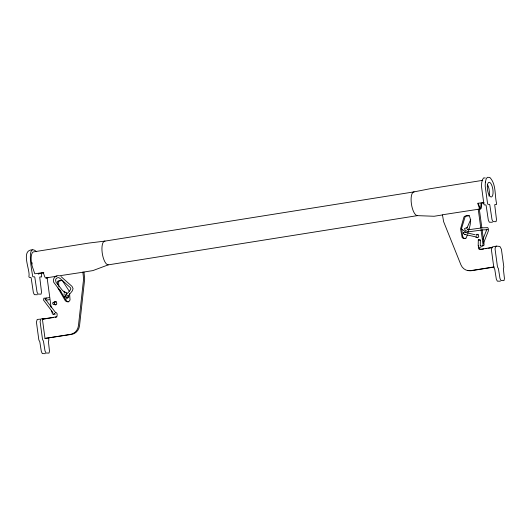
<?xml version="1.0" encoding="UTF-8"?>
<svg xmlns="http://www.w3.org/2000/svg" width="531" height="531" viewBox="0 0 531 531"><rect width="100%" height="100%" fill="white"/><g stroke="black" fill="none" stroke-linecap="round" stroke-linejoin="round"><path stroke-width="0.8" d="M45.646 299.351L45.62 299.783L45.082 298.853L55.702 312.719M481.119 203.34L480.681 207.263A2.496 0.896 81 0 1 479.32 206.327L478.265 203.273L477.701 203.267L478.982 206.977A3.83 1.374 81 0 0 480.455 208.915A3.83 1.374 81 0 0 481.405 207.037L481.683 203.353L481.119 203.34L484.192 202.855M480.236 245.634L480.389 240.072L478.318 239.866L478.185 245.953M467.38 234.961L466.185 237.848L464.857 238.585M467.791 233.441C469.238 227.799 472.218 221.593 469.258 215.891C467.605 215.486 465.149 215.5 463.981 216.94L460.563 228.841L462.149 237.563L463.371 238.479L465.946 238.611M478.544 245.541L478.351 248.136L478.909 249.099L479.931 249.391L492.124 247.446M54.534 313.33L53.989 314.266L52.436 314.053L51.547 310.622M482.964 239.182L486.283 230.832L486.383 229.253L487.504 229.717L482.759 229.883L468.986 231.768M483.549 243.085L488.248 231.27L488.639 229.618L487.803 227.646L482.487 227.826L468.827 229.697M470.745 219.449L467.101 227.772L467.619 227.275L464.492 228.595L465.136 230.202L467.778 231.669M67.875 296.364L72.296 290.908L73.079 288.645L72.05 286.415L60.965 276.538M36.5 251.714C25.315 241.426 32.856 275.649 32.557 275.788A0.996 0.358 81 0 0 33.055 276.777L34.415 276.81A0.996 0.358 81 0 1 34.86 277.534L37.037 292.083L38.04 294.081L41.073 294.154L41.531 292.183L39.779 277.647A0.996 0.358 81 0 1 40.031 276.936L41.391 276.97A0.996 0.358 81 0 0 41.624 275.994L41.199 272.848M64.211 296.69L66.342 294.38L66.514 292.462L63.966 291.964L65.008 292.395L62.459 290.411L55.994 282.26L55.576 279.784L55.941 279.034L56.97 277.965L58.51 277.594L59.711 278.158L70.318 287.603L70.849 288.751C70.059 291.924 65.725 293.338 65.798 296.862L67.955 297.778L68.844 296.776L67.364 295.535M464.691 232.206L463.855 232.392L463.417 233.607L464.552 234.377L476.904 237.125M53.684 302.557L54.985 301.442L56.074 301.462L54.773 302.577M476.075 234.967L476.951 234.231L478.491 234.894L478.723 236.667L477.409 237.769L475.869 237.105L477.986 237.569M476.725 235.359L478.039 234.257M467.599 229.81L468.84 228.881M55.403 314.06L53.525 314.08M64.304 297.732L65.718 296.869M65.386 299.511L67.955 297.778L66.66 297.353M496.472 246.105L495.363 247.194L495.071 249.079L497.481 266.934L498.43 268.679L499.983 278.516L500.992 280.56L503.992 280.627L504.45 278.616L503.348 268.792L503.826 267.073L501.417 249.225L499.897 246.47L496.472 246.105L492.184 246.961L491.401 249.663L493.817 267.518L494.759 269.263L496.319 279.1L497.321 281.145L500.321 281.211M58.563 275.45L55.888 276.093L54.248 277.799L53.498 279.352L53.658 282.187L60.906 291.791M480.947 247.101L479.055 247.36M105.025 241.094L414.147 191.864L430.123 188.724L482.732 180.341M49.111 297.632L45.971 298.13M49.39 299.65L46.024 300.148M32.345 249.789C20.125 250.187 30.672 270.83 28.886 276.372A0.996 0.358 81 0 0 29.384 277.368L30.745 277.394A0.996 0.358 81 0 1 31.19 278.118L33.373 292.667L34.369 294.665L37.402 294.738M478.265 203.273L483.635 202.424M43.588 273.02L38.219 273.877L38.783 273.89M108.238 264.869L417.359 215.639L434.132 216.263L442.31 214.955M56.863 276.193L47.106 277.746L51.109 307.336M59.299 275.801L83.964 272.071L84.681 278.987L79.544 325.669A9.956 9.266 -88.7 0 1 71.665 334.377L45.002 338.426L42.387 319.078L56.147 316.888L57.043 316.29L57.136 313.814L56.452 312.766L55.509 312.586M481.869 228.011L479.314 209.108L442.449 214.783L443.604 221.626L460.881 264.737A9.956 9.266 -88.7 0 0 470.725 270.618L493.903 266.927M46.27 278.025L47.903 277.766M83.878 272.038L92.865 270.604L108.198 264.869A12.021 4.321 81 0 1 102.211 252.882A12.021 4.321 81 0 1 104.985 241.094L88.856 243.065L33.818 251.833A10.554 3.79 81 0 0 32.59 267.372L34.8 273.797L43.807 272.469L43.243 272.456L44.518 276.166A3.83 1.374 81 0 0 46.715 277.394M479.095 209.101L480.734 208.836M62.698 280.388L59.485 280.899L58.583 281.496L58.835 286.461M469.324 215.626L466.118 216.137L465.07 216.96L461.645 228.171L462.634 236.129L463.238 237.589L464.459 238.505M45.035 318.852L53.644 317.485M55.211 317.233L56.777 316.987M481.478 249.344L483.821 248.966M485.387 248.72L486.954 248.468M488.513 248.223L492.429 247.599M45.002 338.426L70.577 334.351A9.956 9.266 -88.7 0 0 78.455 325.642L83.593 278.967L82.876 272.051M494.195 267.08L471.813 270.644A9.956 9.266 -88.7 0 1 467.811 270.339M464.552 234.377L465.176 234.317M46.496 298.143L43.847 298.183L43.542 300.148L52.921 312.606M485.268 177.945L483.615 177.931L482.427 179.717L481.703 182.697L481.517 186.62L483.854 203.911A0.996 0.358 81 0 0 484.352 204.9L485.712 204.933A0.996 0.358 81 0 1 486.157 205.656L488.341 220.206L489.336 222.204L492.37 222.27M42.387 319.078L43.476 319.104M39.871 319.197L37.21 319.423L36.427 322.131L38.843 339.979L39.792 341.732L41.345 351.568L42.354 353.606L45.354 353.673M480.389 240.072L478.318 239.866M63.78 294.041L65.121 294.101M68.811 301.86L67.344 301.575L66.229 300.513L59.452 289.196M465.262 232.412L475.053 234.742M481.013 249.417L479.997 249.125L479.44 248.156M482.015 246.112L483.821 245.548L484.093 244.452L482.095 229.657M54.985 301.442L56.532 302.086L56.777 303.851L55.476 304.967L53.93 304.323M55.018 304.343L56.054 304.774M44.923 318.932L40.88 318.839L40.097 321.547L42.513 339.395L43.456 341.148L45.016 350.978L46.024 353.022L49.025 353.088L49.483 351.084L48.381 341.254L48.845 340.245L48.64 337.915M468.163 229.638L466.61 228.576M461.439 229.04L466.012 232.186M463.377 232.618L463.815 232.923M480.528 245.481L480.927 246.092L481.829 246.125L482.732 245.521L483.004 244.426L481.006 229.631M57.952 287.988L65.14 300.486L66.256 301.548L67.722 301.84L69.116 301.276L70.046 300.015L69.581 293.583M69.256 291.167L62.266 280.454L58.397 280.879L57.494 281.476L57.428 284.118M478.225 209.081L480.781 227.985M32.172 263.94A9.206 3.312 81 0 1 31.913 262.46M417.359 215.639A12.021 4.321 81 0 1 411.379 203.652A12.021 4.321 81 0 1 414.147 191.864M487.385 184.396A7.467 2.682 81 0 1 488.971 196.131M485.374 182.113L485.188 186.036L487.524 203.327A0.996 0.358 81 0 0 488.022 204.316L489.383 204.349A0.996 0.358 81 0 1 489.828 205.072L492.011 219.622L493.007 221.619L496.04 221.686L496.498 219.721L494.753 205.178A0.996 0.358 81 0 1 495.005 204.475L496.366 204.508A0.996 0.358 81 0 0 496.591 203.526C494.527 194.977 496.379 184.27 489.788 177.4L487.319 177.327L486.097 179.133L485.374 182.113M54.507 302.882L54.208 304.13L53.007 304.21L52.569 303.015L53.498 302.192L54.507 302.882M487.339 185.896A7.467 2.682 81 0 0 491.195 197.028A7.467 2.682 81 0 0 492.051 186.003A7.467 2.682 81 0 0 487.339 185.896"/></g></svg>
